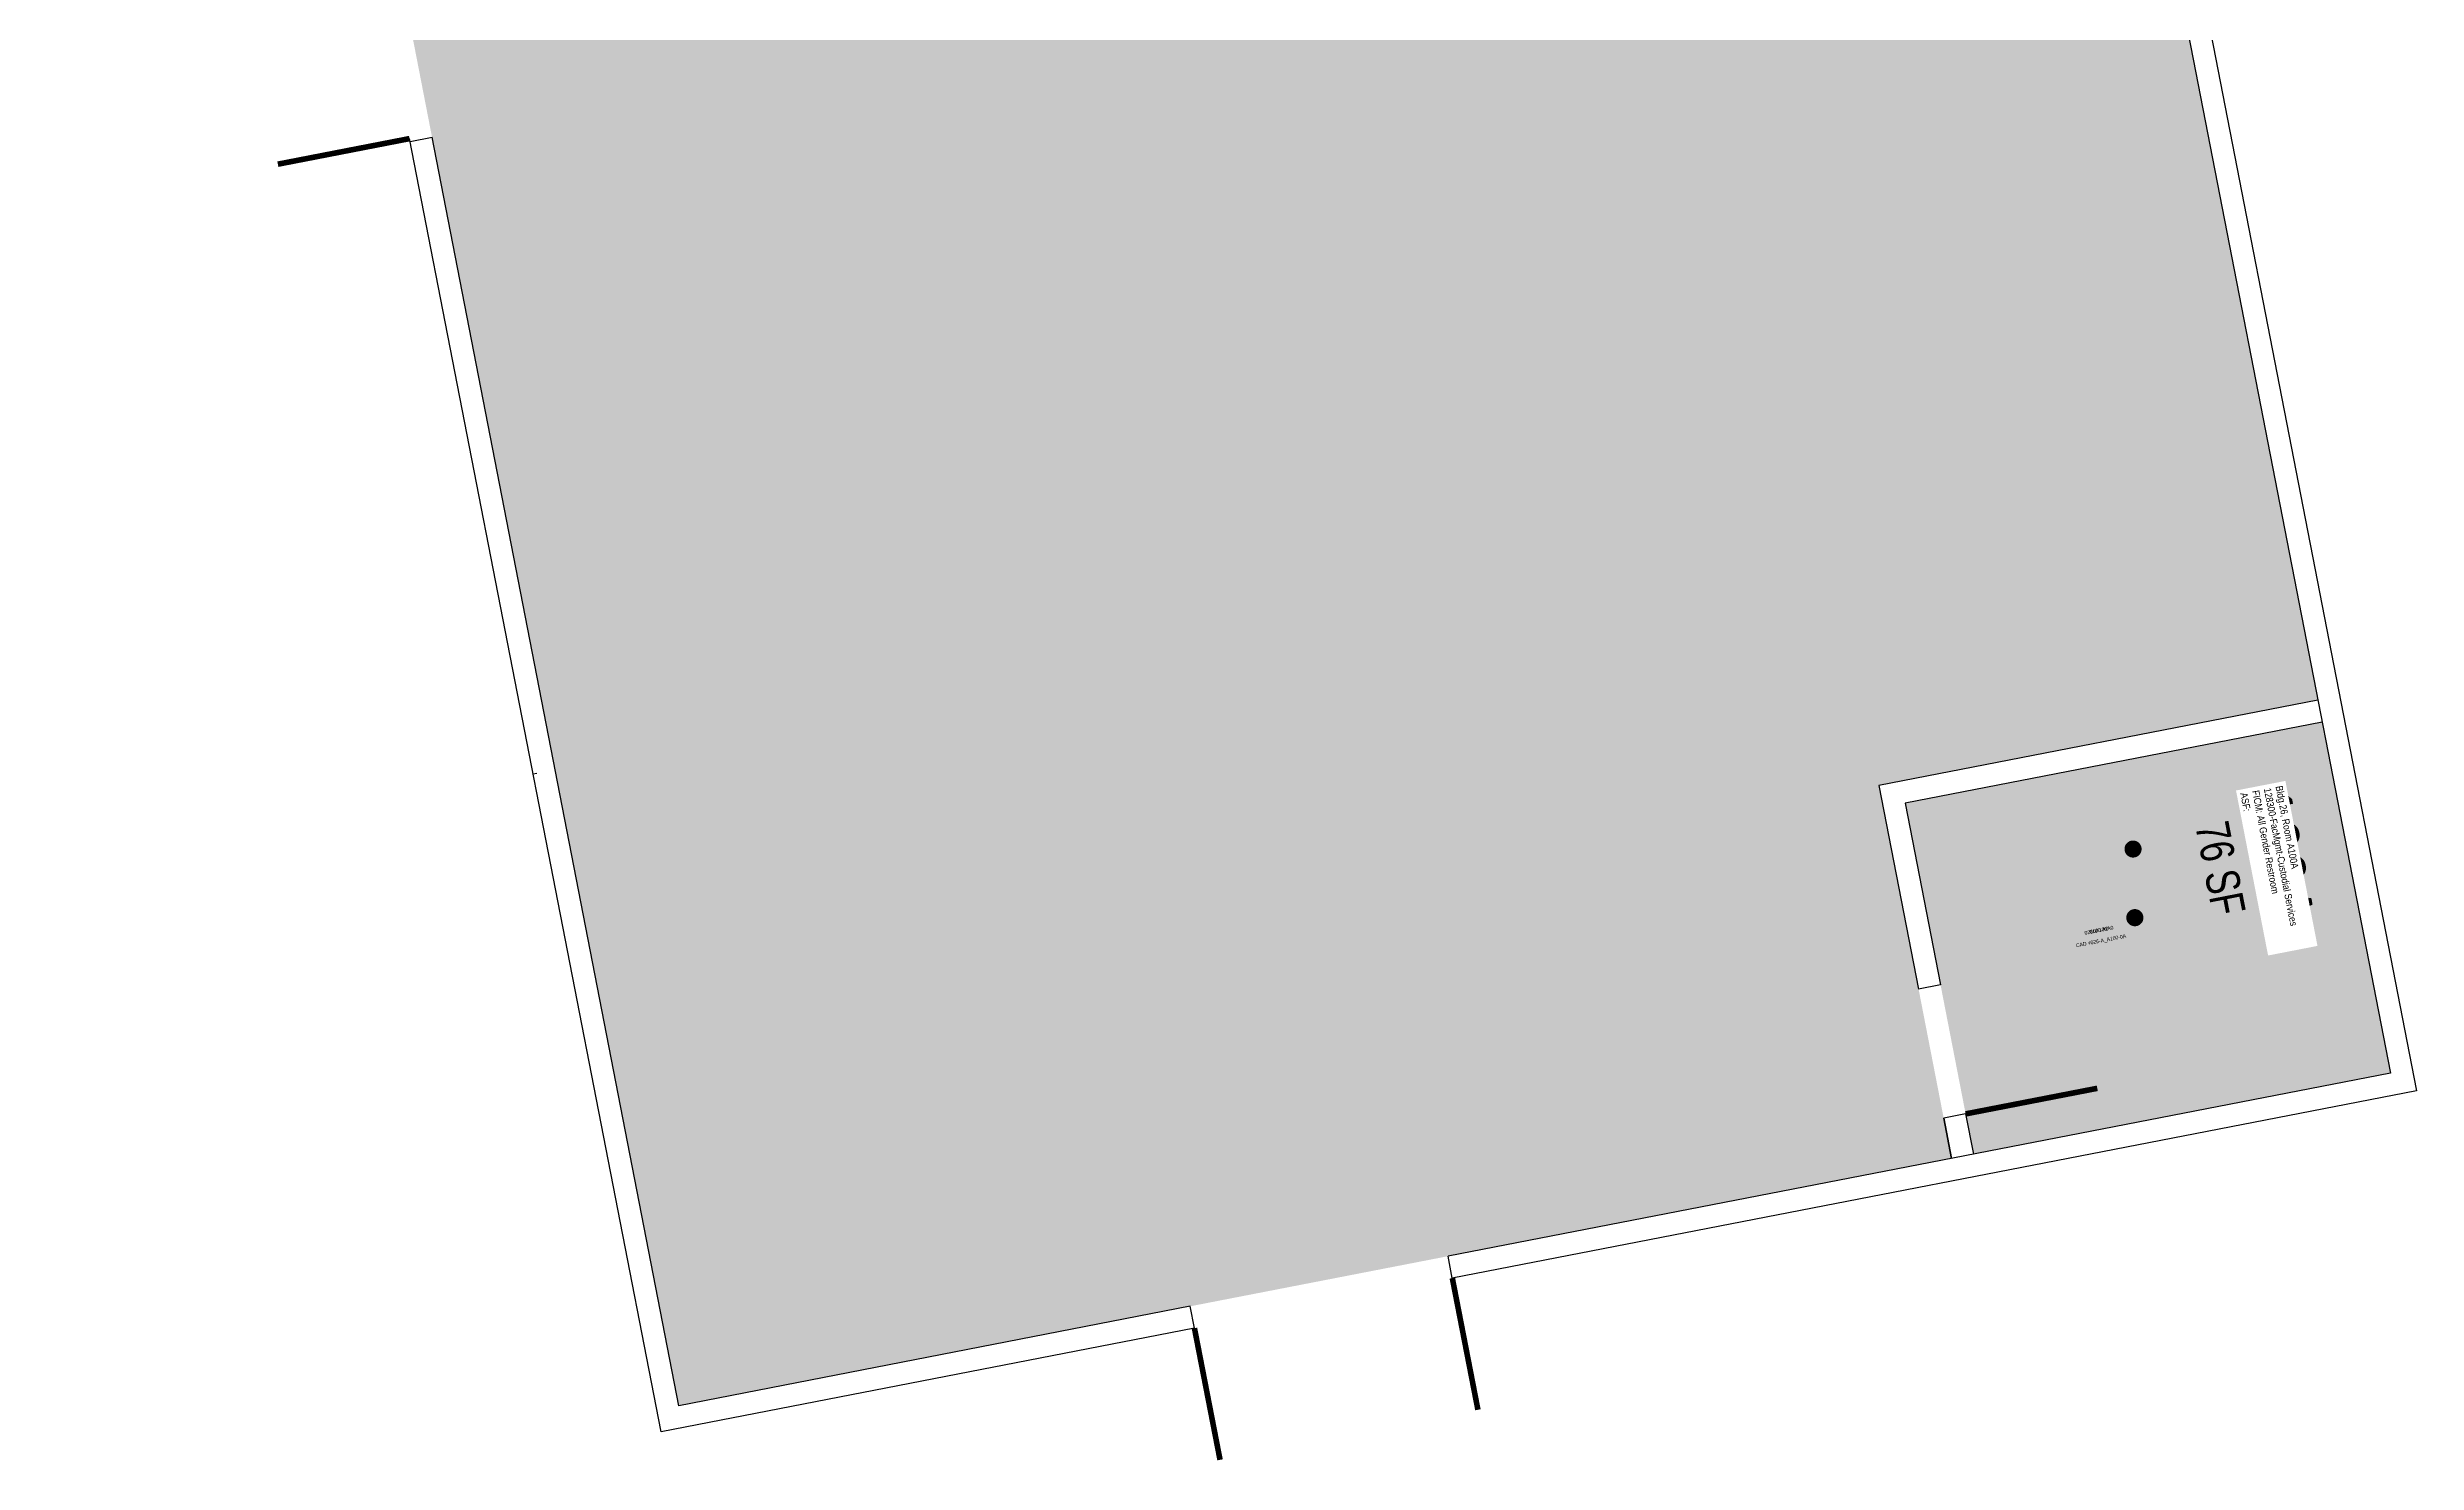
# Model space of a CAD drawing. Header units: inches. Extents: x 69211602 to 69212245, y 27668953 to 27669967.
# Drawn here: x 69211609 to 69212245, y 27668953 to 27669333 of the extents above; entities that cross this region are included whole.
import ezdxf
from ezdxf.enums import TextEntityAlignment as Align

# ---------------------------------------------------------------- set-up
doc = ezdxf.new("R2010")
doc.units = ezdxf.units.IN
doc.header["$LTSCALE"] = 10
doc.header["$MEASUREMENT"] = 0
doc.layers.get('0').update_dxf_attribs({"linetype": 'CONTINUOUS'})
for name, color, linetype in [('A-DOOR', 2, 'CONTINUOUS'), ('A-IDEN-CNUM', 7, 'CONTINUOUS'), ('A-IDEN-ICON', 4, 'CONTINUOUS'), ('A-IDEN-RNUM', 7, 'CONTINUOUS'), ('A-IDEN-SNUM', 4, 'CONTINUOUS'), ('A-IDEN-VNUM', 4, 'CONTINUOUS'), ('A-WALL', 5, 'CONTINUOUS'), ('AREA-TEXT', 3, 'CONTINUOUS'), ('Rooms-Category-Color', 7, 'CONTINUOUS'), ('Rooms-College-Color', 7, 'CONTINUOUS'), ('Rooms-Department-Color', 7, 'CONTINUOUS'), ('Rooms-Division-Color', 7, 'CONTINUOUS'), ('Rooms-Information', 7, 'CONTINUOUS')]:
    doc.layers.add(name, color=color, linetype=linetype)
doc.styles.add('CP_AREA', font='arial.ttf', dxfattribs={"height": 15})
doc.styles.add('CP_ROOMSNUMBER', font='arial.ttf', dxfattribs={"height": 1})
doc.styles.add('CP_ROOMVNUMBER', font='arial.ttf', dxfattribs={"width": 0.85, "height": 0.075})

# ---------------------------------------------------------------- blocks, each defined once
blk = doc.blocks.new('CPBATH')
at = {"color": 0, "linetype": 'ByBlock', "const_width": 0.0127}
for points in [[(0.0571, 0.0168, 0.861492), (-0.0551, 0, 1)], [(0.0571, 0.0168, 0.729002), (-0.0084, -0.0042, 1)], [(-0.0551, 0, 0.726902), (0.0487, -0.0337, 1)], [(-0.0084, -0.0042, 0.609468), (0.0487, -0.0337, 1)]]:
    blk.add_lwpolyline(points, format="xyb", dxfattribs=at)
at = {"color": 0, "linetype": 'ByBlock', "const_width": 0.00637}
for points in [[(0.0544, 0.0152, 1), (0.0599, 0.0184, 1)], [(0.0459, -0.0353, 1), (0.0515, -0.0321, 1)]]:
    blk.add_lwpolyline(points, format="xyb", close=True, dxfattribs=at)

msp = doc.modelspace()

# ---------------------------------------------------------------- hatches: boundary and pattern name
at = {"layer": 'Rooms-Category-Color', "true_color": 0xe3f498}
msp.add_hatch(color=61, dxfattribs=at).paths.add_polyline_path([(69211608.86, 27669840.32), (69211944.58, 27669905.58), (69211954.88, 27669852.57), (69212078.57, 27669876.61), (69212218.25, 27669158.06), (69212100.45, 27669135.17), (69212119.92, 27669035.04), (69211778.31, 27668968.63)])
at = {"layer": 'Rooms-Category-Color', "true_color": 0xadadad}
msp.add_hatch(color=253, dxfattribs=at).paths.add_polyline_path([(69212219.39, 27669152.17), (69212107.49, 27669130.42), (69212125.81, 27669036.18), (69212237.71, 27669057.94)])
at = {"layer": 'Rooms-College-Color', "true_color": 0xb2d6e9}
msp.add_hatch(color=254, dxfattribs=at).paths.add_polyline_path([(69211608.86, 27669840.32), (69211944.58, 27669905.58), (69211954.88, 27669852.57), (69212078.57, 27669876.61), (69212218.25, 27669158.06), (69212100.45, 27669135.17), (69212119.92, 27669035.04), (69211778.31, 27668968.63)])
at = {"layer": 'Rooms-College-Color', "true_color": 0xadadad}
msp.add_hatch(color=253, dxfattribs=at).paths.add_polyline_path([(69212219.39, 27669152.17), (69212107.49, 27669130.42), (69212125.81, 27669036.18), (69212237.71, 27669057.94)])
at = {"layer": 'Rooms-Department-Color', "true_color": 0xb2d6e9}
msp.add_hatch(color=254, dxfattribs=at).paths.add_polyline_path([(69211608.86, 27669840.32), (69211944.58, 27669905.58), (69211954.88, 27669852.57), (69212078.57, 27669876.61), (69212218.25, 27669158.06), (69212100.45, 27669135.17), (69212119.92, 27669035.04), (69211778.31, 27668968.63)])
at = {"layer": 'Rooms-Department-Color', "true_color": 0xacacac}
msp.add_hatch(color=253, dxfattribs=at).paths.add_polyline_path([(69212219.39, 27669152.17), (69212107.49, 27669130.42), (69212125.81, 27669036.18), (69212237.71, 27669057.94)])
at = {"layer": 'Rooms-Division-Color', "true_color": 0xb2d6e9}
msp.add_hatch(color=254, dxfattribs=at).paths.add_polyline_path([(69211608.86, 27669840.32), (69211944.58, 27669905.58), (69211954.88, 27669852.57), (69212078.57, 27669876.61), (69212218.25, 27669158.06), (69212100.45, 27669135.17), (69212119.92, 27669035.04), (69211778.31, 27668968.63)])
at = {"layer": 'Rooms-Division-Color', "true_color": 0xadadad}
msp.add_hatch(color=253, dxfattribs=at).paths.add_polyline_path([(69212219.39, 27669152.17), (69212107.49, 27669130.42), (69212125.81, 27669036.18), (69212237.71, 27669057.94)])

# ---------------------------------------------------------------- linework, layer by layer
at = {"layer": 'A-DOOR'}
for points in [[(69211706.07, 27669308.85, 1.5, 1.5, 0), (69211670.73, 27669301.98, 0, 0, 0), (69211670.58, 27669302.72, 0, 0, -0.402069), (69211699.33, 27669343.48, 0, 0, -0.402069)], [(69212123.71, 27669046.98, 1.5, 1.5, 0), (69212159.05, 27669053.85, 0, 0, 0), (69212158.9, 27669054.59, 0, 0, 0.402069), (69212116.98, 27669081.62, 0, 0, 0.402069)], [(69211985.94, 27669002.88, 1.5, 1.5, 0), (69211992.81, 27668967.54, 0, 0, 0), (69211992.07, 27668967.4, 0, 0, -0.402069), (69211951.3, 27668996.15, 0, 0, -0.402069)], [(69211916.73, 27668989.43, 1.5, 1.5, 0), (69211923.6, 27668954.09, 0, 0, 0), (69211924.34, 27668954.23, 0, 0, 0.402069), (69211951.37, 27668996.16, 0, 0, 0.402069)]]:
    msp.add_lwpolyline(points, format="xyseb", dxfattribs=at)
at = {"layer": 'A-IDEN-CNUM'}
msp.add_line((69211739.22, 27669138.3), (69211740.2, 27669138.49), dxfattribs=at)
at = {"layer": 'A-WALL'}
for p, q in [((69212073.01, 27669936.66), (69212244.75, 27669053.19)), ((69212078.57, 27669876.61), (69212237.71, 27669057.94)), ((69211773.57, 27668961.6), (69211706.07, 27669308.85)), ((69211706.21, 27669308.11), (69211712.1, 27669309.26)), ((69211778.31, 27668968.63), (69211712.1, 27669309.26)), ((69212218.25, 27669158.06), (69212100.45, 27669135.17)), ((69212219.39, 27669152.17), (69212107.49, 27669130.42)), ((69212100.45, 27669135.17), (69212111.09, 27669080.47)), ((69212107.49, 27669130.42), (69212116.98, 27669081.62)), ((69212116.98, 27669081.62), (69212111.09, 27669080.47)), ((69212237.71, 27669057.94), (69211984.79, 27669008.77)), ((69212244.75, 27669053.19), (69211985.94, 27669002.88)), ((69212123.71, 27669046.98), (69212117.82, 27669045.84)), ((69212119.92, 27669035.04), (69212117.82, 27669045.84)), ((69212117.82, 27669045.84), (69212119.92, 27669035.04)), ((69212123.71, 27669046.98), (69212125.81, 27669036.18)), ((69211985.94, 27669002.88), (69211984.79, 27669008.77)), ((69211915.59, 27668995.32), (69211778.31, 27668968.63)), ((69211916.73, 27668989.43), (69211915.59, 27668995.32)), ((69211916.73, 27668989.43), (69211773.57, 27668961.6))]:
    msp.add_line(p, q, dxfattribs=at)

# ---------------------------------------------------------------- block references
at = {"layer": 'A-IDEN-ICON', "rotation": 11.00067026058697}
msp.add_blockref('CPBATH', (69211739.22, 27669138.3), dxfattribs=at)
at = {"layer": 'A-IDEN-ICON', "xscale": 360, "yscale": 360, "zscale": 360, "rotation": 11.00067026058697}
msp.add_blockref('CPBATH', (69212149.6, 27669108.23), dxfattribs=at)

# ---------------------------------------------------------------- texts
at = {"layer": 'A-IDEN-CNUM', "style": 'CP_ROOMSNUMBER', "width": 0.85}
msp.add_text('CAD #026-A_A100-0A', height=1, rotation=11.00067, dxfattribs=at).set_placement((69212160.06, 27669093.36), align=Align.MIDDLE)
at = {"layer": 'A-IDEN-RNUM', "style": 'CP_ROOMSNUMBER', "width": 0.85}
msp.add_text('0100-A0', height=1, rotation=11.00067, dxfattribs=at).set_placement((69212159.49, 27669096.3), align=Align.MIDDLE)
at = {"layer": 'A-IDEN-SNUM', "style": 'CP_ROOMSNUMBER', "width": 0.85}
msp.add_text('0260A100A0', height=1, rotation=11.00067, dxfattribs=at).set_placement((69212159.49, 27669096.3), align=Align.MIDDLE)
at = {"layer": 'A-IDEN-VNUM', "style": 'CP_ROOMVNUMBER', "width": 0.85}
msp.add_text('100A', height=13.5, rotation=281.00067, dxfattribs=at).set_placement((69212207.49, 27669115.93), align=Align.MIDDLE)
at = {"layer": 'AREA-TEXT', "style": 'CP_AREA', "width": 0.75}
msp.add_text('76 SF', height=9, rotation=281.00067, dxfattribs=at).set_placement((69212192.12, 27669112.94), align=Align.MIDDLE_CENTER)

# ---------------------------------------------------------------- next in the draw order: texts
at = {"layer": 'Rooms-Information', "insert": (69212197.38, 27669133.04), "char_height": 1.9286, "width": 43.2, "attachment_point": 7, "rotation": 281.00067, "style": 'CP_ROOMVNUMBER', "bg_fill": 3, "box_fill_scale": 1.5, "bg_fill_color": 256, "bg_fill_true_color": 13158600, "bg_fill_transparency": 0}
msp.add_mtext('Bldg.26, Room A100A^M^J128300-FacMgmt-Custodial Services^M^JFICM: All Gender Restroom^M^JASF: ', dxfattribs=at)

doc.saveas('drawing.dxf')
